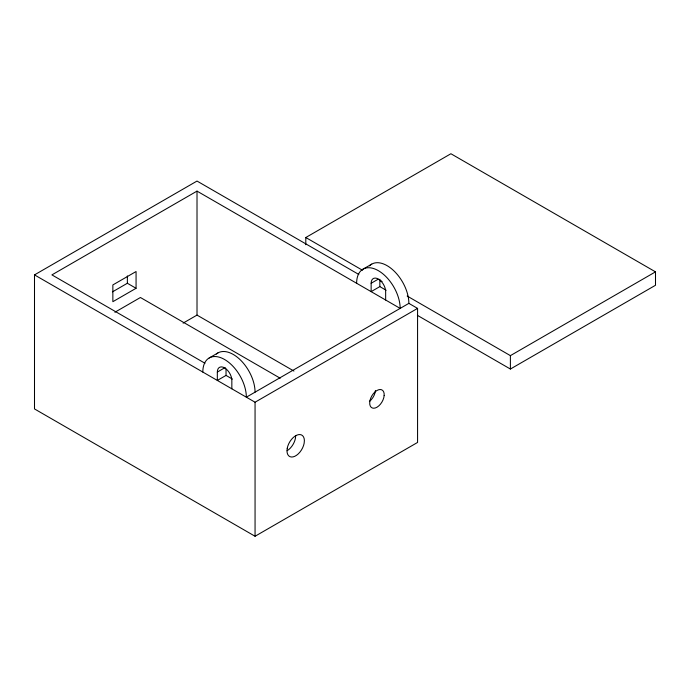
<?xml version="1.0" encoding="UTF-8"?>
<svg xmlns="http://www.w3.org/2000/svg" width="690" height="690" viewBox="0 0 690 690"><rect width="100%" height="100%" fill="white"/><g stroke="black" fill="none" stroke-linecap="round" stroke-linejoin="round"><path stroke-width="1.03" d="M295.682 435.502L295.441 438.254A12.316 7.107 -60 0 1 287.178 450.691M369.486 265.866A30.783 17.768 60 0 1 393.826 270.782A30.783 17.768 60 0 1 408.868 303.367L417.571 308.396L417.571 442.437L255.059 536.259L34.5 408.929L34.5 274.887L197.012 181.056L358.826 274.473M356.627 283.262A30.783 17.768 60 0 1 378.396 270.696A30.783 17.768 60 0 1 400.157 308.396L197.012 191.113L51.914 274.887L204.99 363.259M112.505 291.844L127.365 283.262L136.068 288.291L136.068 271.532L112.858 284.936L112.858 301.694L136.068 288.291M114.885 312.251L140.424 297.502L280.2 378.206M305.799 244.734L305.799 237.515L450.906 153.741L655.5 271.86L655.5 285.263L510.393 369.038L417.398 315.347M183.1 323.127L197.012 315.097L293.931 371.048M209.191 357.972L217.902 352.944M363 269.169L371.712 264.141M232.383 379.077L226.035 375.412L217.333 380.44L217.333 372.065L225.164 367.537M386.193 290.274L379.845 286.609L371.142 291.637L371.142 283.262L378.103 279.243M408.868 303.367L246.347 397.19A30.783 17.768 60 0 0 224.586 359.499A30.783 17.768 60 0 0 202.817 372.065M34.5 274.887L255.059 402.218L417.571 308.396M407.169 296.036L510.393 355.635L655.5 271.86M305.799 237.515L362.535 270.264M379.267 279.933L382.062 281.537M510.393 355.635L510.393 369.038M385.65 300.012L385.65 291.637A10.264 5.925 60 0 0 378.396 279.071A10.264 5.925 60 0 0 371.142 283.262M379.845 279.278L379.845 286.609M255.059 402.218L255.059 536.259M231.84 388.815L231.84 380.44A10.264 5.925 60 0 0 224.586 367.873A10.264 5.925 60 0 0 217.333 372.065M226.035 369.133L226.035 375.412M197.012 191.113L197.012 315.097M127.365 275.931L127.365 283.262M216.375 354.022A30.783 17.768 60 0 1 240.56 360.102A30.783 17.768 60 0 1 255.059 392.17M375.455 390.514A10.264 5.925 -60 0 1 369.4 401.442M287.23 448.284L286.98 451.036A12.316 7.107 -60 0 0 294.742 456.323A12.316 7.107 -60 0 0 304.143 443.282L304.385 440.531A12.316 7.107 -60 0 0 296.631 435.243A12.316 7.107 -60 0 0 287.23 448.284M384.158 395.543L384.106 393.386A10.264 5.925 -60 0 0 376.723 390.626A10.264 5.925 -60 0 0 369.728 402.201L369.78 404.349A10.264 5.925 -60 0 0 377.163 407.117A10.264 5.925 -60 0 0 384.158 395.543"/></g></svg>
